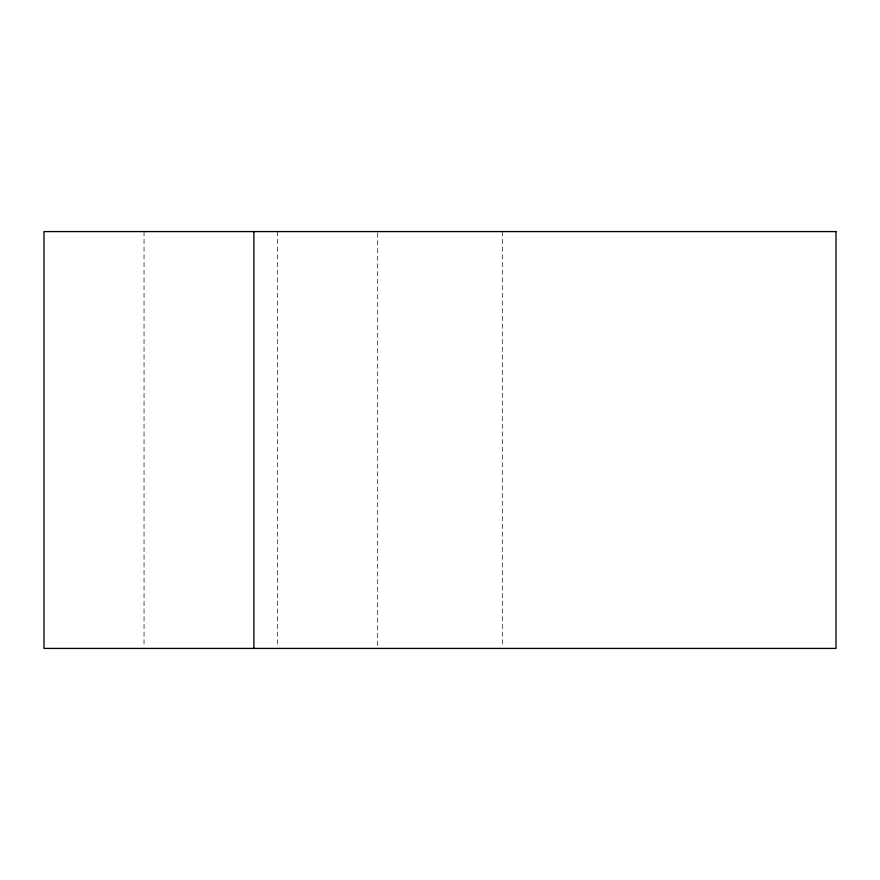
<?xml version="1.0" encoding="UTF-8"?>
<svg xmlns="http://www.w3.org/2000/svg" width="880" height="880" viewBox="0 0 880 880"><rect width="100%" height="100%" fill="white"/><g stroke="black" fill="none" stroke-linecap="round" stroke-linejoin="round"><path stroke-width="0.66" stroke-dasharray="4.4 3.3" d="M502.524 231.583L502.524 647.053M377.476 232.947L377.476 647.053M277.431 231.583L277.431 647.053M144.045 231.583L144.045 647.053"/><path stroke-width="1.32" d="M253.891 231.583L253.891 648.417M836 231.583L44 231.583L44 648.417L836 648.417L836 231.583"/></g></svg>
